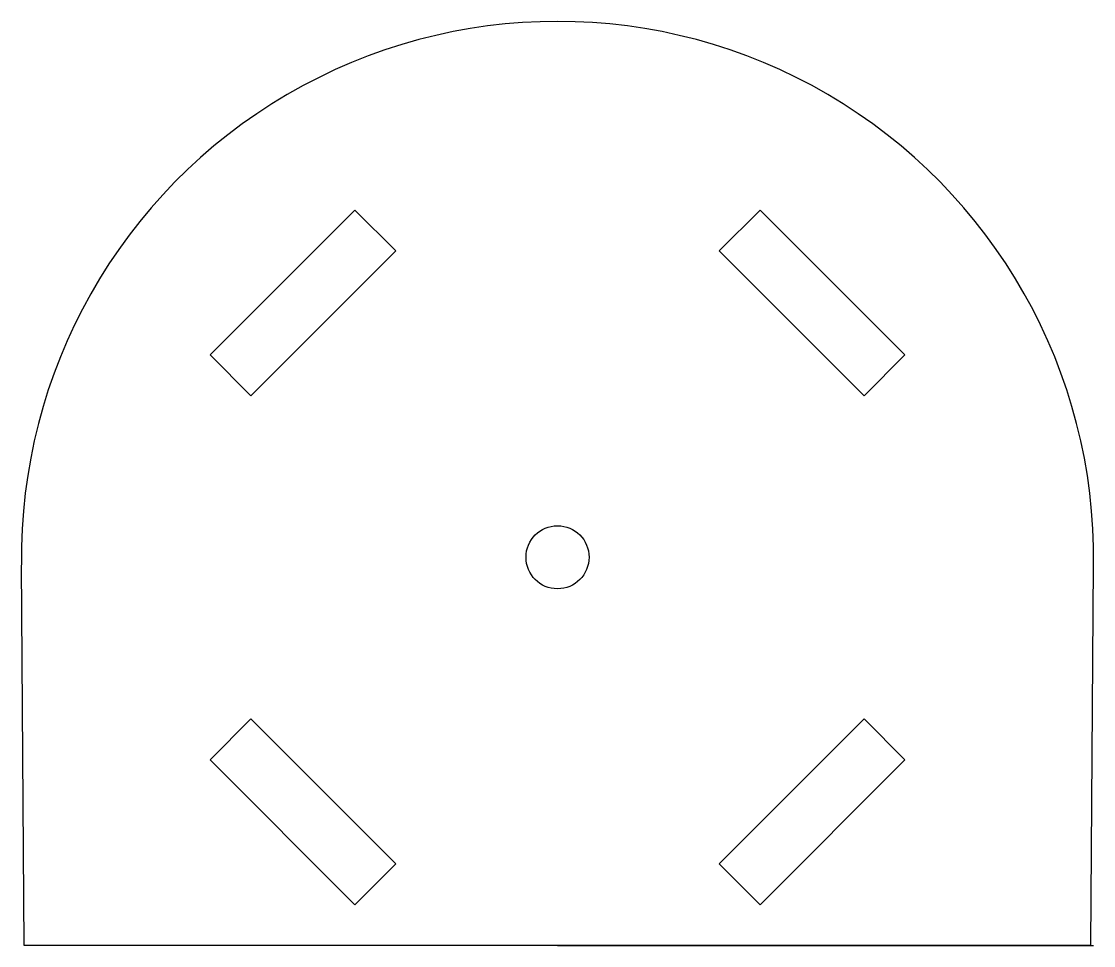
# Model space of a CAD drawing. Header units: inches. Extents: x 21 to 123, y 9 to 97.
import ezdxf

# ---------------------------------------------------------------- set-up
doc = ezdxf.new("R2010")
doc.units = ezdxf.units.IN
doc.header["$MEASUREMENT"] = 0

msp = doc.modelspace()

# ---------------------------------------------------------------- linework, layer by layer
for p, q in [((52.81, 78.79), (39.02, 65)), ((39.02, 65), (52.81, 78.79)), ((56.7, 74.9), (52.81, 78.79)), ((52.81, 78.79), (56.7, 74.9)), ((91.35, 78.79), (87.46, 74.9)), ((87.46, 74.9), (91.35, 78.79)), ((105.13, 65), (91.35, 78.79)), ((91.35, 78.79), (105.13, 65)), ((49.8, 68.01), (56.7, 74.9)), ((56.7, 74.9), (49.8, 68.01)), ((87.46, 74.9), (94.35, 68.01)), ((94.35, 68.01), (87.46, 74.9)), ((42.91, 61.11), (49.8, 68.01)), ((49.8, 68.01), (42.91, 61.11)), ((94.35, 68.01), (101.24, 61.11)), ((101.24, 61.11), (94.35, 68.01)), ((39.02, 65), (42.91, 61.11)), ((42.91, 61.11), (39.02, 65)), ((101.24, 61.11), (105.13, 65)), ((105.13, 65), (101.24, 61.11)), ((21.34, 8.79), (21.08, 45)), ((122.81, 8.79), (123.07, 45)), ((39.02, 26.47), (42.91, 30.36)), ((42.91, 30.36), (39.02, 26.47)), ((42.91, 30.36), (49.8, 23.46)), ((49.8, 23.46), (42.91, 30.36)), ((94.35, 23.46), (101.24, 30.36)), ((101.24, 30.36), (94.35, 23.46)), ((101.24, 30.36), (105.13, 26.47)), ((105.13, 26.47), (101.24, 30.36)), ((52.81, 12.68), (39.02, 26.47)), ((39.02, 26.47), (52.81, 12.68)), ((39.02, 26.47), (52.81, 12.68)), ((105.13, 26.47), (91.35, 12.68)), ((91.35, 12.68), (105.13, 26.47)), ((49.8, 23.46), (56.7, 16.57)), ((56.7, 16.57), (49.8, 23.46)), ((87.46, 16.57), (94.35, 23.46)), ((94.35, 23.46), (87.46, 16.57)), ((56.7, 16.57), (52.81, 12.68)), ((52.81, 12.68), (56.7, 16.57)), ((91.35, 12.68), (87.46, 16.57)), ((87.46, 16.57), (91.35, 12.68)), ((122.81, 8.79), (21.34, 8.79)), ((72.08, 8.79), (123.08, 8.79))]:
    msp.add_line(p, q)
msp.add_circle((72.08, 45.74), 3)
msp.add_arc((72.08, 45.74), 51, 359.1778, 180.8222)

doc.saveas('drawing.dxf')
